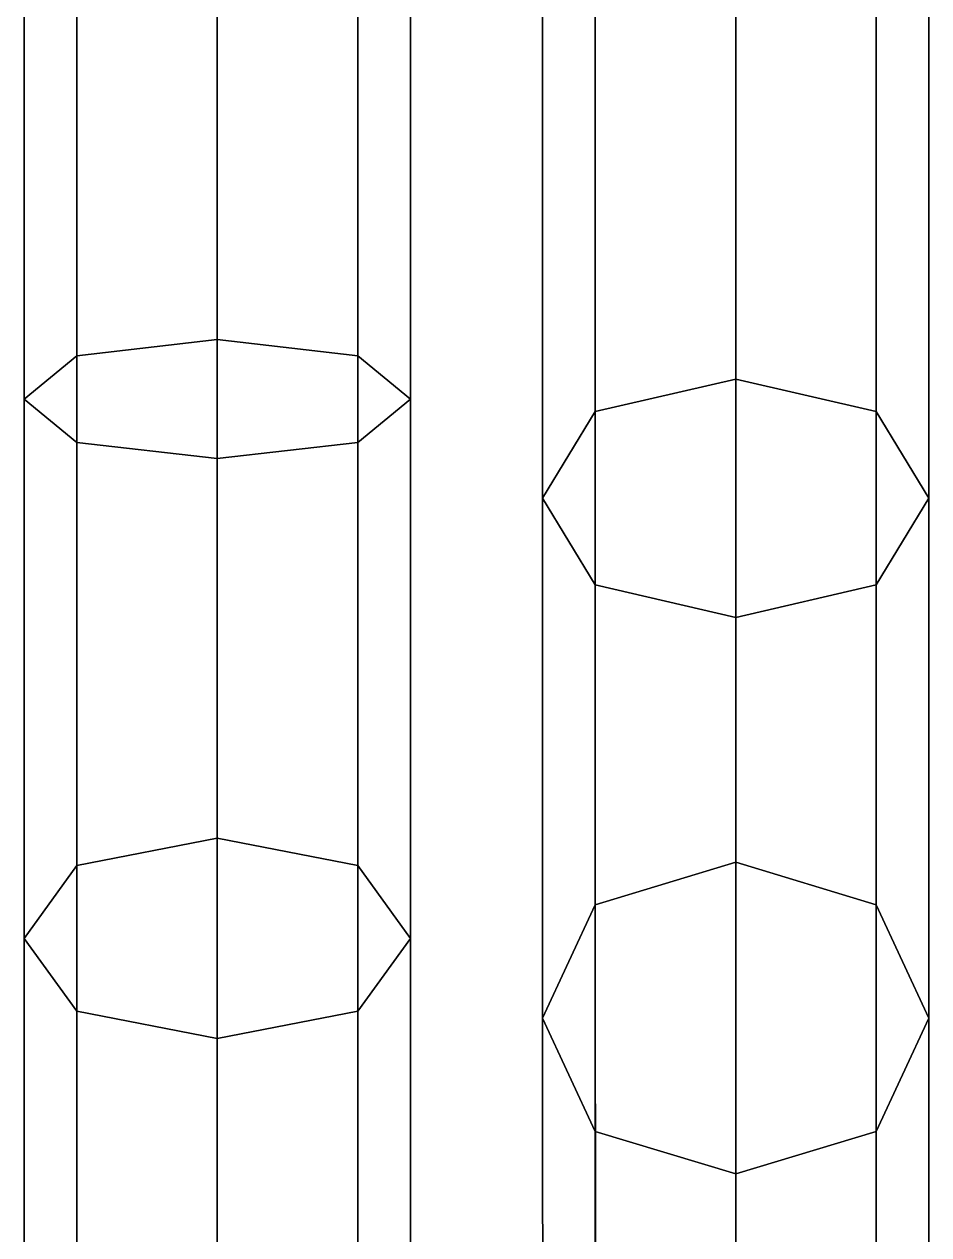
# Model space of a CAD drawing. Extents: x -10488 to 99756, y -124897 to 159397.
# Drawn here: x 80787 to 91256, y 13546 to 27557 of the extents above; entities that cross this region are included whole.
import ezdxf

# ---------------------------------------------------------------- set-up
doc = ezdxf.new("R2010")
doc.units = 0

msp = doc.modelspace()

# ---------------------------------------------------------------- linework, layer by layer
for points in [[(81396.203125, 23720.345703, -172086.28125), (83021.203125, 23908.335938, -172634.40625), (83021.203125, 30693.773438, -169670.65625), (81396.203125, 30616.324219, -169085.5)], [(83021.203125, 23908.335938, -172634.40625), (84646.203125, 23720.345703, -172086.28125), (84646.203125, 30616.324219, -169085.5), (83021.203125, 30693.773438, -169670.65625)], [(80786.828125, 23219.041016, -170624.59375), (81396.203125, 23720.345703, -172086.28125), (81396.203125, 30616.324219, -169085.5), (80786.828125, 30409.791016, -167525.09375)], [(85255.578125, 23219.041016, -170624.59375), (85255.578125, 30409.791016, -167525.09375), (84646.203125, 30616.324219, -169085.5), (84646.203125, 23720.345703, -172086.28125)], [(81396.203125, 22717.738281, -169162.921875), (80786.828125, 23219.041016, -170624.59375), (80786.828125, 30409.791016, -167525.09375), (81396.203125, 30203.257813, -165964.671875)], [(84646.203125, 22717.738281, -169162.921875), (84646.203125, 30203.257813, -165964.671875), (85255.578125, 30409.791016, -167525.09375), (85255.578125, 23219.041016, -170624.59375)], [(81396.203125, 22717.738281, -169162.921875), (81396.203125, 30203.257813, -165964.671875), (83021.203125, 30125.808594, -165379.515625), (83021.203125, 22529.748047, -168614.796875)], [(83021.203125, 22529.748047, -168614.796875), (83021.203125, 30125.808594, -165379.515625), (84646.203125, 30203.257813, -165964.671875), (84646.203125, 22717.738281, -169162.921875)], [(87396.203125, 29865.140625, -209411.90625), (89021.203125, 30094.570313, -208894.0625), (89021.203125, 23449.097656, -206515.546875), (87396.203125, 23072.984375, -206930.21875)], [(89021.203125, 30094.570313, -208894.0625), (90646.203125, 29865.140625, -209411.90625), (90646.203125, 23072.984375, -206930.21875), (89021.203125, 23449.097656, -206515.546875)], [(86786.828125, 29253.328125, -210792.828125), (87396.203125, 29865.140625, -209411.90625), (87396.203125, 23072.984375, -206930.21875), (86786.828125, 22070.015625, -208035.984375)], [(91255.578125, 29253.328125, -210792.828125), (91255.578125, 22070.015625, -208035.984375), (90646.203125, 23072.984375, -206930.21875), (90646.203125, 29865.140625, -209411.90625)], [(87396.203125, 28641.515625, -212173.75), (86786.828125, 29253.328125, -210792.828125), (86786.828125, 22070.015625, -208035.984375), (87396.203125, 21067.048828, -209141.75)], [(90646.203125, 28641.515625, -212173.75), (90646.203125, 21067.048828, -209141.75), (91255.578125, 22070.015625, -208035.984375), (91255.578125, 29253.328125, -210792.828125)], [(87396.203125, 28641.515625, -212173.75), (87396.203125, 21067.048828, -209141.75), (89021.203125, 20690.935547, -209556.40625), (89021.203125, 28412.085938, -212691.59375)], [(89021.203125, 28412.085938, -212691.59375), (89021.203125, 20690.935547, -209556.40625), (90646.203125, 21067.048828, -209141.75), (90646.203125, 28641.515625, -212173.75)], [(81396.203125, 17818.626953, -176256.90625), (83021.203125, 18134.632813, -176737.9375), (83021.203125, 23908.335938, -172634.40625), (81396.203125, 23720.345703, -172086.28125)], [(83021.203125, 18134.632813, -176737.9375), (84646.203125, 17818.626953, -176256.90625), (84646.203125, 23720.345703, -172086.28125), (83021.203125, 23908.335938, -172634.40625)], [(80786.828125, 16975.945313, -174974.15625), (81396.203125, 17818.626953, -176256.90625), (81396.203125, 23720.345703, -172086.28125), (80786.828125, 23219.041016, -170624.59375)], [(85255.578125, 16975.945313, -174974.15625), (85255.578125, 23219.041016, -170624.59375), (84646.203125, 23720.345703, -172086.28125), (84646.203125, 17818.626953, -176256.90625)], [(87396.203125, 23072.984375, -206930.21875), (89021.203125, 23449.097656, -206515.546875), (89021.203125, 17858.056641, -202438.875), (87396.203125, 17366.052734, -202742)], [(89021.203125, 23449.097656, -206515.546875), (90646.203125, 23072.984375, -206930.21875), (90646.203125, 17366.052734, -202742), (89021.203125, 17858.056641, -202438.875)], [(81396.203125, 16133.265625, -173691.390625), (80786.828125, 16975.945313, -174974.15625), (80786.828125, 23219.041016, -170624.59375), (81396.203125, 22717.738281, -169162.921875)], [(84646.203125, 16133.265625, -173691.390625), (84646.203125, 22717.738281, -169162.921875), (85255.578125, 23219.041016, -170624.59375), (85255.578125, 16975.945313, -174974.15625)], [(86786.828125, 22070.015625, -208035.984375), (87396.203125, 23072.984375, -206930.21875), (87396.203125, 17366.052734, -202742), (86786.828125, 16054.041016, -203550.328125)], [(91255.578125, 22070.015625, -208035.984375), (91255.578125, 16054.041016, -203550.328125), (90646.203125, 17366.052734, -202742), (90646.203125, 23072.984375, -206930.21875)], [(81396.203125, 16133.265625, -173691.390625), (81396.203125, 22717.738281, -169162.921875), (83021.203125, 22529.748047, -168614.796875), (83021.203125, 15817.260742, -173210.34375)], [(83021.203125, 15817.260742, -173210.34375), (83021.203125, 22529.748047, -168614.796875), (84646.203125, 22717.738281, -169162.921875), (84646.203125, 16133.265625, -173691.390625)], [(87396.203125, 21067.048828, -209141.75), (86786.828125, 22070.015625, -208035.984375), (86786.828125, 16054.041016, -203550.328125), (87396.203125, 14742.02832, -204358.65625)], [(90646.203125, 21067.048828, -209141.75), (90646.203125, 14742.02832, -204358.65625), (91255.578125, 16054.041016, -203550.328125), (91255.578125, 22070.015625, -208035.984375)], [(87396.203125, 21067.048828, -209141.75), (87396.203125, 14742.02832, -204358.65625), (89021.203125, 14250.023438, -204661.78125), (89021.203125, 20690.935547, -209556.40625)], [(89021.203125, 20690.935547, -209556.40625), (89021.203125, 14250.023438, -204661.78125), (90646.203125, 14742.02832, -204358.65625), (90646.203125, 21067.048828, -209141.75)], [(81396.203125, 12617.636719, -180834.734375), (83021.203125, 13046.488281, -181221.421875), (83021.203125, 18134.632813, -176737.9375), (81396.203125, 17818.626953, -176256.90625)], [(83021.203125, 13046.488281, -181221.421875), (84646.203125, 12617.636719, -180834.734375), (84646.203125, 17818.626953, -176256.90625), (83021.203125, 18134.632813, -176737.9375)], [(80786.828125, 11474.033203, -179803.578125), (81396.203125, 12617.636719, -180834.734375), (81396.203125, 17818.626953, -176256.90625), (80786.828125, 16975.945313, -174974.15625)], [(85255.578125, 11474.033203, -179803.578125), (85255.578125, 16975.945313, -174974.15625), (84646.203125, 17818.626953, -176256.90625), (84646.203125, 12617.636719, -180834.734375)], [(87396.203125, 17366.052734, -202742), (89021.203125, 17858.056641, -202438.875), (89021.15625, 13314.003906, -196696.703125), (87396.5, 12761.798828, -196919.015625)], [(89021.203125, 17858.056641, -202438.875), (90646.203125, 17366.052734, -202742), (90645.820313, 12762.0625, -196918.984375), (89021.15625, 13314.003906, -196696.703125)], [(86786.828125, 16054.041016, -203550.328125), (87396.203125, 17366.052734, -202742), (87396.5, 12761.798828, -196919.015625), (86787.25, 11289.683594, -197511.828125)], [(91255.578125, 16054.041016, -203550.328125), (91255.070313, 11289.786133, -197511.78125), (90645.820313, 12762.0625, -196918.984375), (90646.203125, 17366.052734, -202742)], [(81396.203125, 10330.428711, -178772.421875), (80786.828125, 11474.033203, -179803.578125), (80786.828125, 16975.945313, -174974.15625), (81396.203125, 16133.265625, -173691.390625)], [(84646.203125, 10330.428711, -178772.421875), (84646.203125, 16133.265625, -173691.390625), (85255.578125, 16975.945313, -174974.15625), (85255.578125, 11474.033203, -179803.578125)], [(81396.203125, 10330.428711, -178772.421875), (81396.203125, 16133.265625, -173691.390625), (83021.203125, 15817.260742, -173210.34375), (83021.203125, 9901.577148, -178385.734375)], [(83021.203125, 9901.577148, -178385.734375), (83021.203125, 15817.260742, -173210.34375), (84646.203125, 16133.265625, -173691.390625), (84646.203125, 10330.428711, -178772.421875)], [(87396.203125, 14742.02832, -204358.65625), (86786.828125, 16054.041016, -203550.328125), (86787.25, 11289.683594, -197511.828125), (87396.5, 9817.597656, -198104.625)], [(90646.203125, 14742.02832, -204358.65625), (90645.820313, 9817.482422, -198104.59375), (91255.070313, 11289.786133, -197511.78125), (91255.578125, 16054.041016, -203550.328125)], [(87396.203125, 14742.02832, -204358.65625), (87396.5, 9817.597656, -198104.625), (89021.15625, 9265.466797, -198326.90625), (89021.203125, 14250.023438, -204661.78125)], [(89021.203125, 14250.023438, -204661.78125), (89021.15625, 9265.466797, -198326.90625), (90645.820313, 9817.482422, -198104.59375), (90646.203125, 14742.02832, -204358.65625)]]:
    msp.add_3dface(points)

doc.saveas('drawing.dxf')
